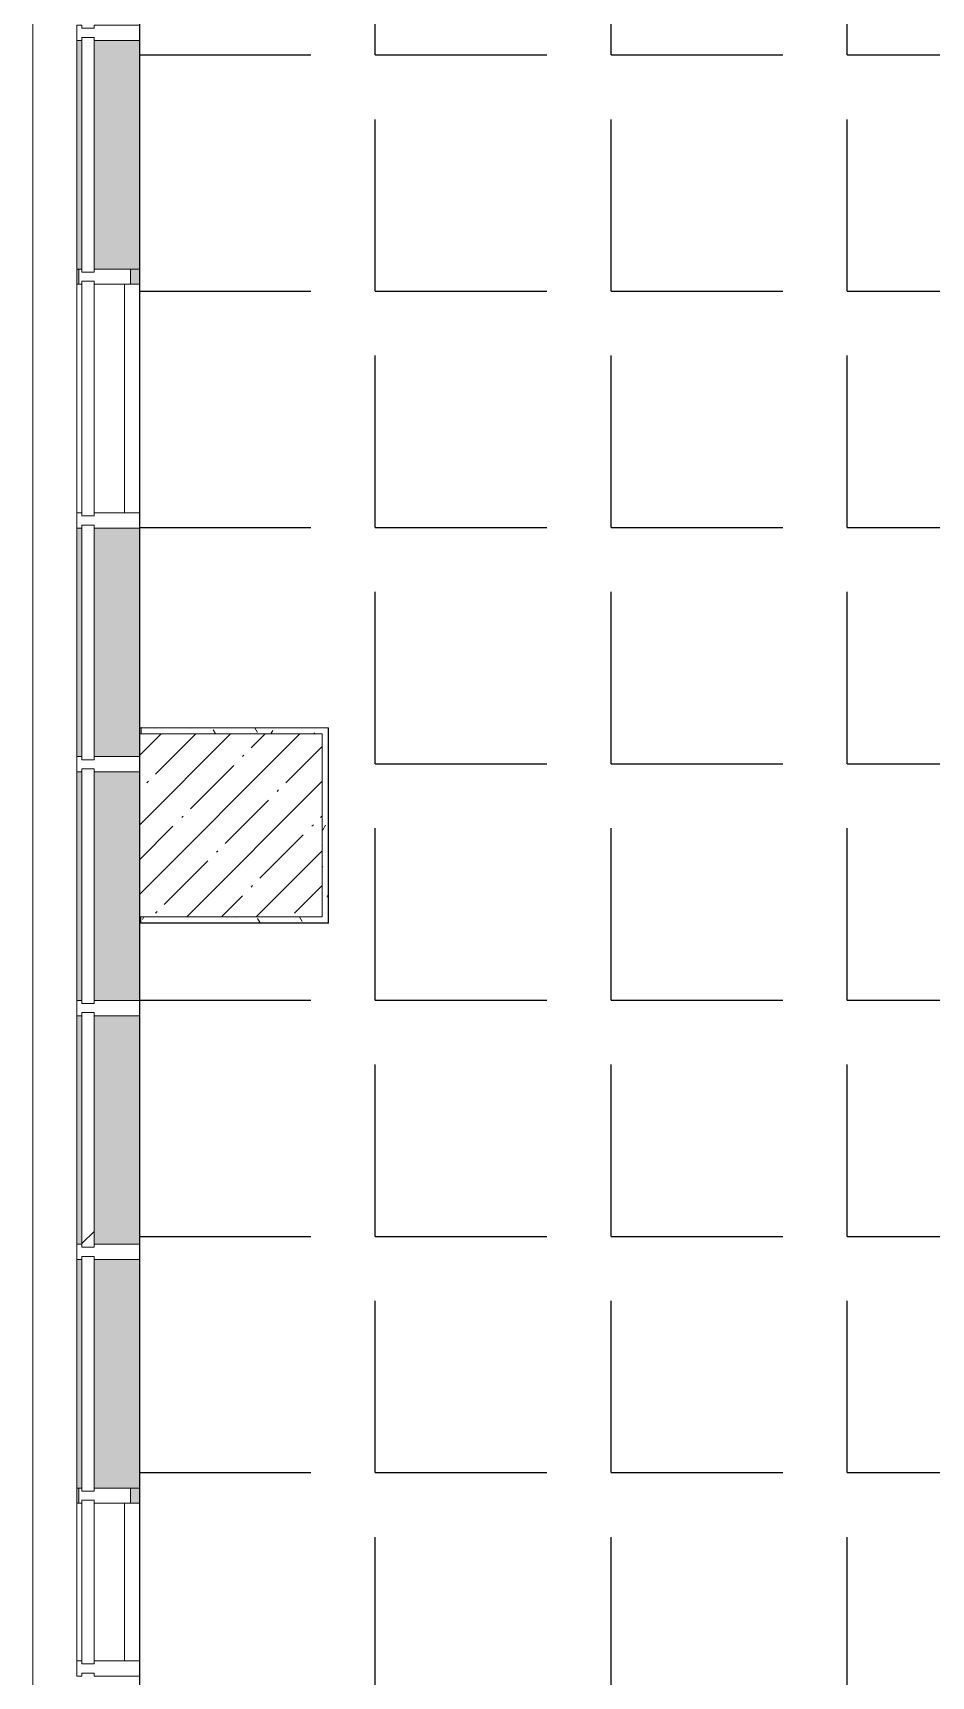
# Model space of a CAD drawing. Header units: millimetres. Extents: x -164500 to 426394, y -23753 to 102118.
# Drawn here: x 152482 to 155432, y 15357 to 20749 of the extents above; entities that cross this region are included whole.
import ezdxf

# ---------------------------------------------------------------- set-up
doc = ezdxf.new("R2010")
doc.units = ezdxf.units.MM
doc.linetypes.add('Осевая', pattern=[6350, 1270, -952.5, 3175, -952.5])
doc.layers.add('1.1.1) Плитка КР1 Остаток', color=52, linetype='Continuous')
for name, color, linetype, lineweight in [('A-GLAZ-CURT', 7, 'Continuous', 9), ('A-GLAZ-CURT-1', 7, 'Continuous', 5), ('A-GLAZ-CURT-2', 7, 'Continuous', 20), ('A-GLAZ-CWMG', 7, 'Continuous', 9), ('A-GLAZ-CWMG-1', 7, 'Continuous', 20), ('I-WALL', 7, 'Continuous', 5), ('S-COLS', 7, 'Continuous', 9), ('S-COLS-1', 7, 'Continuous', 5), ('Оси', 7, 'Continuous', 9), ('Оси-2', 7, 'Осевая', 9)]:
    doc.layers.add(name, color=color, linetype=linetype, lineweight=lineweight)
doc.layers.add('A-WALL-1', color=9, linetype='Continuous', lineweight=5, true_color=0x808080)
doc.layers.add('A-WALL-FNSH-1', color=9, linetype='Continuous', lineweight=5, true_color=0x808080)
pattern_1 = [(0, (148772.123, -0.94), (243.84, 60.96), [20.117, -162.763, 20.117, -162.763, -975.36]), (0, (148772.123, -0.94), (243.84, 60.96), [-365.76, 20.117, -345.643, 20.117, -162.763, -426.72]), (0, (148772.123, -0.94), (243.84, 60.96), [-914.4, 20.117, -101.803, 20.117, -284.683]), (120, (148863.563, 29.54), (-174.7129, 180.69163), [20.117, -162.763, 20.117, -162.763, -975.36]), (120, (148863.563, 29.54), (-174.7129, 180.69163), [-365.76, 20.117, -345.643, 20.117, -162.763, -426.72]), (120, (148863.563, 29.54), (-174.7129, 180.69163), [-914.4, 20.117, -101.803, 20.117, -284.683]), (240, (148894.043, 151.46), (-69.1271, -241.65163), [20.117, -162.763, 20.117, -162.763, -975.36]), (240, (148894.043, 151.46), (-69.1271, -241.65163), [-365.76, 20.117, -345.643, 20.117, -162.763, -426.72]), (240, (148894.043, 151.46), (-69.1271, -241.65163), [-914.4, 20.117, -101.803, 20.117, -284.683])]

# ---------------------------------------------------------------- blocks, each defined once
blk = doc.blocks.new('Системная панель - Стекло - 40мм-22858442-Объем проектирования 2 этажа')
at = {"layer": 'A-GLAZ-CURT-1'}
h = blk.add_hatch(dxfattribs=at)
h.set_pattern_fill('FP_198', color=256, style=0, pattern_type=2)
h.set_pattern_definition([(135, (19350.1, -4071.1), (-565.685, -565.685), [400, -1200]), (135, (19550.1, -4471.1), (-565.685, -565.685), [1200, -400]), (135, (19750.1, -3671.1), (-565.685, -565.685), [400, -1200])])
h.paths.add_polyline_path([(385, 40), (-385, 40), (-385, 0), (385, 0)])
at = {"layer": 'A-GLAZ-CURT-2'}
for p, q in [((385, 40), (-385, 40)), ((-385, 40), (-385, 0)), ((-385, 0), (385, 0)), ((385, 0), (385, 40))]:
    blk.add_line(p, q, dxfattribs=at)
blk = doc.blocks.new('Системная панель - Стекло - 40мм-23190197-Объем проектирования 2 этажа')
at = {"layer": 'A-GLAZ-CURT-2'}
for p, q in [((268.5, 40), (-268.5, 40)), ((-268.5, 40), (-268.5, 0)), ((-268.5, 0), (268.5, 0)), ((268.5, 0), (268.5, 40))]:
    blk.add_line(p, q, dxfattribs=at)
blk = doc.blocks.new('Прямоугольный импост - Импост структурный с накладкой - 190мм-22858300-Объем проектирования 2 этажа')
at = {"layer": 'A-GLAZ-CWMG-1'}
for p, q in [((-50, 0), (-50, 17)), ((-50, 17), (0, 17)), ((-40, 0), (-50, 0)), ((-40, -40), (-40, 0)), ((0, 0), (-10, 0)), ((-10, 0), (-10, -40)), ((0, 17), (0, 0)), ((-50, -190), (-50, -40)), ((-50, -40), (-40, -40)), ((-10, -40), (0, -40)), ((0, -40), (0, -190)), ((0, -190), (-50, -190))]:
    blk.add_line(p, q, dxfattribs=at)
blk = doc.blocks.new('Прямоугольный импост - Импост структурный с накладкой - 190мм-23186008-Объем проектирования 2 этажа')
at = {"layer": 'A-GLAZ-CWMG'}
for points in [[(3871.1, 19975.1), (3871.1, 20725.1), (3854.1, 20725.1), (3854.1, 19975.1), (3861.1, 19975.1)], [(3911.1, 19975.1), (4061.1, 19975.1), (4061.1, 20725.1), (3911.1, 20725.1), (3911.1, 20080)]]:
    blk.add_hatch(color=256, dxfattribs=at).paths.add_polyline_path(points)
for p, q in [((3854.1, 20725.1), (3854.1, 19975.1)), ((4061.1, 20725.1), (4061.1, 19975.1)), ((3861.1, 19975.1), (3854.1, 19975.1)), ((4061.1, 19975.1), (4031.1, 19975.1))]:
    blk.add_line(p, q, dxfattribs=at)
blk = doc.blocks.new('Прямоугольный импост - Импост структурный с накладкой - 160мм-23190189-Объем проектирования 2 этажа')
at = {"layer": 'A-GLAZ-CWMG'}
for p, q in [((3854.1, 15925.1), (3861.1, 15925.1)), ((3854.1, 15925.1), (3854.1, 15408.1)), ((4011.1, 15925.1), (4011.1, 15408.1))]:
    blk.add_line(p, q, dxfattribs=at)
blk = doc.blocks.new('Системная панель - Стекло - 40мм-V376-Объем проектирования 2 этажа')
at = {"layer": 'A-GLAZ-CURT-1'}
h = blk.add_hatch(dxfattribs=at)
h.set_pattern_fill('FP_203', color=256, style=0, pattern_type=2)
h.set_pattern_definition([(135, (16150.1, -4071.1), (-565.685, -565.685), [400, -1200]), (135, (16350.1, -4471.1), (-565.685, -565.685), [1200, -400]), (135, (16550.1, -3671.1), (-565.685, -565.685), [400, -1200])])
h.paths.add_polyline_path([(385, 40), (-385, 40), (-385, 0), (385, 0)])
at = {"layer": 'A-GLAZ-CURT-2'}
for p, q in [((385, 40), (-385, 40)), ((-385, 40), (-385, 0)), ((-385, 0), (385, 0)), ((385, 0), (385, 40))]:
    blk.add_line(p, q, dxfattribs=at)
blk = doc.blocks.new('Прямоугольный импост - Импост структурный с накладкой - 190мм-22856798-Объем проектирования 2 этажа')
at = {"layer": 'A-GLAZ-CWMG-1'}
for p, q in [((-25, 0), (-25, 17)), ((-25, 17), (25, 17)), ((-15, 0), (-25, 0)), ((-15, -40), (-15, 0)), ((25, 0), (15, 0)), ((15, 0), (15, -40)), ((25, 17), (25, 0)), ((-25, -190), (-25, -40)), ((-25, -40), (-15, -40)), ((15, -40), (25, -40)), ((25, -40), (25, -190)), ((25, -190), (-25, -190))]:
    blk.add_line(p, q, dxfattribs=at)
blk = doc.blocks.new('Прямоугольный импост - Импост структурный с накладкой - 160мм-V377-Объем проектирования 2 этажа')
at = {"layer": 'A-GLAZ-CWMG'}
for p, q in [((3854.1, 19925.1), (3861.1, 19925.1)), ((3854.1, 19925.1), (3854.1, 19175.1)), ((4011.1, 19925.1), (4011.1, 19175.1))]:
    blk.add_line(p, q, dxfattribs=at)
blk = doc.blocks.new('Системная панель - Стекло - 40мм-V400-Объем проектирования 2 этажа')
at = {"layer": 'A-GLAZ-CURT-2'}
for p, q in [((385, 40), (-385, 40)), ((-385, 40), (-385, 0)), ((-385, 0), (385, 0)), ((385, 0), (385, 40))]:
    blk.add_line(p, q, dxfattribs=at)
blk = doc.blocks.new('BSC_Колонна _Прямоугольная - 600х600-17858062-Объем проектирования 2 этажа')
at = {"layer": 'S-COLS-1'}
h = blk.add_hatch(dxfattribs=at)
h.set_pattern_fill('FP_153', color=256, style=0, pattern_type=2)
h.set_pattern_definition([(45, (-4360, -18150), (-114.0493, 114.0493), []), (45, (-4245.95, -18150), (-114.0493, 114.0493), [201.612, -40.322, 6.706, -33.617])])
h.paths.add_polyline_path([(300, -300), (300, 300), (-300, 300), (-300, -300)])
for p, q in [((300, 300), (-300, 300)), ((-300, 300), (-300, -300)), ((300, -300), (300, 300)), ((-300, -300), (300, -300))]:
    blk.add_line(p, q, dxfattribs=at)
blk = doc.blocks.new('Прямоугольный импост - Импост структурный с накладкой - 170мм-23998904-Объем проектирования 2 этажа')
at = {"layer": 'A-GLAZ-CWMG-1'}
for p, q in [((-25, 0), (-25, 10)), ((-25, 10), (25, 10)), ((-15, 0), (-25, 0)), ((-15, -40), (-15, 0)), ((25, 0), (15, 0)), ((15, 0), (15, -40)), ((25, 10), (25, 0)), ((-25, -160), (-25, -40)), ((-25, -40), (-15, -40)), ((15, -40), (25, -40)), ((25, -40), (25, -160)), ((25, -160), (-25, -160))]:
    blk.add_line(p, q, dxfattribs=at)
blk = doc.blocks.new('Системная панель - Стекло - 40мм-23933787-Объем проектирования 2 этажа')
at = {"layer": 'A-GLAZ-CURT-2'}
for p, q in [((385, 40), (-385, 40)), ((-385, 40), (-385, 0)), ((-385, 0), (385, 0)), ((385, 0), (385, 40))]:
    blk.add_line(p, q, dxfattribs=at)
blk = doc.blocks.new('Прямоугольный импост - Импост структурный с накладкой - 190мм-23933782-Объем проектирования 2 этажа')
at = {"layer": 'A-GLAZ-CWMG'}
for points in [[(3854.1, 17750.1), (3871.1, 17750.1), (3871.1, 18325.1), (3854.1, 18325.1)], [(3911.1, 17750.1), (4061.1, 17750.1), (4060, 18325.1), (3911.1, 18325.1)]]:
    blk.add_hatch(color=256, dxfattribs=at).paths.add_polyline_path(points)
for p, q in [((3854.1, 18325.1), (3854.1, 17750.1)), ((4061.1, 17850), (4061.1, 17750.1))]:
    blk.add_line(p, q, dxfattribs=at)
blk = doc.blocks.new('Прямоугольный импост - Импост структурный с накладкой - 190мм-V429-Объем проектирования 2 этажа')
at = {"layer": 'A-GLAZ-CWMG-1'}
for p, q in [((-25, 0), (-25, 17)), ((-25, 17), (25, 17)), ((-15, 0), (-25, 0)), ((-15, -40), (-15, 0)), ((25, 0), (15, 0)), ((15, 0), (15, -40)), ((25, 17), (25, 0)), ((-25, -188.9), (-25, -40)), ((-25, -40), (-15, -40)), ((15, -40), (25, -40)), ((25, -40), (25, -188.9))]:
    blk.add_line(p, q, dxfattribs=at)
blk = doc.blocks.new('Прямоугольный импост - Импост структурный с накладкой - 190мм-23933784-Объем проектирования 2 этажа')
at = {"layer": 'A-GLAZ-CWMG'}
for points in [[(3871.1, 17575.1), (3871.1, 17750.1), (3854.1, 17750.1), (3854.1, 17575.1)], [(4061.1, 17575.1), (4060, 17750.1), (3911.1, 17750.1), (3911.1, 17575.1), (4060, 17575.1)]]:
    blk.add_hatch(color=256, dxfattribs=at).paths.add_polyline_path(points)
for p, q in [((3854.1, 17750.1), (3854.1, 17575.1)), ((4061.1, 17750.1), (4061.1, 17575.1))]:
    blk.add_line(p, q, dxfattribs=at)
blk = doc.blocks.new('Прямоугольный импост - Импост структурный с накладкой - 190мм-23933747-Объем проектирования 2 этажа')
at = {"layer": 'A-GLAZ-CWMG'}
for points in [[(3854.1, 18375.1), (3871.1, 18375.1), (3871.1, 18950.1), (3854.1, 18950.1)], [(4060, 18375.1), (4060, 18950.1), (3911.1, 18950.1), (3911.1, 18375.1)]]:
    blk.add_hatch(color=256, dxfattribs=at).paths.add_polyline_path(points)
for p, q in [((3854.1, 18950.1), (3854.1, 18375.1)), ((4061.1, 18950.1), (4061.1, 18450))]:
    blk.add_line(p, q, dxfattribs=at)
blk = doc.blocks.new('Системная панель - Стекло - 40мм-V443-Объем проектирования 2 этажа')
at = {"layer": 'A-GLAZ-CURT-1'}
h = blk.add_hatch(dxfattribs=at)
h.set_pattern_fill('FP_212', color=256, style=0, pattern_type=2)
h.set_pattern_definition([(135, (16950.1, -4071.1), (-565.685, -565.685), [400, -1200]), (135, (17150.1, -4471.1), (-565.685, -565.685), [1200, -400]), (135, (17350.1, -3671.1), (-565.685, -565.685), [400, -1200])])
h.paths.add_polyline_path([(385, 0), (385, 40), (-385, 40), (-385, 0), (375, 0)])
at = {"layer": 'A-GLAZ-CURT-2'}
for p, q in [((385, 40), (-385, 40)), ((-385, 40), (-385, 0)), ((-385, 0), (385, 0)), ((385, 0), (385, 40))]:
    blk.add_line(p, q, dxfattribs=at)
blk = doc.blocks.new('Прямоугольный импост - Импост структурный с накладкой - 190мм-V337-Объем проектирования 2 этажа')
at = {"layer": 'A-GLAZ-CWMG'}
for points in [[(3854.1, 24775.1), (3871.1, 24775.1), (3871.1, 25525.1), (3854.1, 25525.1), (3854.1, 25207.8)], [(4061.1, 24775.1), (4061.1, 25525.1), (3911.1, 25525.1), (3911.1, 24775.1)]]:
    blk.add_hatch(color=256, dxfattribs=at).paths.add_polyline_path(points)
for p, q in [((3854.1, 25525.1), (3854.1, 24775.1)), ((4061.1, 25525.1), (4061.1, 24775.1))]:
    blk.add_line(p, q, dxfattribs=at)
blk = doc.blocks.new('Системная панель - Стекло - 40мм-23933750-Объем проектирования 2 этажа')
at = {"layer": 'A-GLAZ-CURT-1'}
h = blk.add_hatch(dxfattribs=at)
h.set_pattern_fill('FP_213', color=256, style=0, pattern_type=2)
h.set_pattern_definition([(135, (18550.1, -4071.1), (-565.685, -565.685), [400, -1200]), (135, (18750.1, -4471.1), (-565.685, -565.685), [1200, -400]), (135, (18950.1, -3671.1), (-565.685, -565.685), [400, -1200])])
h.paths.add_polyline_path([(385, 40), (-385, 40), (-385, 0), (385, 0)])
at = {"layer": 'A-GLAZ-CURT-2'}
for p, q in [((385, 40), (-385, 40)), ((-385, 40), (-385, 0)), ((-385, 0), (385, 0)), ((385, 0), (385, 40))]:
    blk.add_line(p, q, dxfattribs=at)
blk = doc.blocks.new('Прямоугольный импост - Импост структурный с накладкой - 190мм-23933749-Объем проектирования 2 этажа')
at = {"layer": 'A-GLAZ-CWMG'}
for points in [[(3871.1, 18950.1), (3871.1, 19125.1), (3854.1, 19125.1), (3854.1, 18950.1)], [(4061.1, 18950.1), (4061.1, 19125.1), (3911.1, 19125.1), (3911.1, 18950.1), (4060, 18950.1)]]:
    blk.add_hatch(color=256, dxfattribs=at).paths.add_polyline_path(points)
for p, q in [((3854.1, 19125.1), (3854.1, 18950.1)), ((4061.1, 19125.1), (4061.1, 18950.1))]:
    blk.add_line(p, q, dxfattribs=at)
blk = doc.blocks.new('Прямоугольный импост - Импост структурный с накладкой - 190мм-23998909-Объем проектирования 2 этажа')
at = {"layer": 'A-GLAZ-CWMG'}
h = blk.add_hatch(color=256, dxfattribs=at)
h.paths.add_polyline_path([(25, 17), (25, 10), (-25, 10), (-25, 17), (15, 17)])
h.paths.add_polyline_path([(25, -160), (25, -190), (-25, -190), (-23, -160), (23, -160)])
for p, q in [((-25, 17), (25, 17)), ((25, -160), (25, -190)), ((25, -190), (-25, -190))]:
    blk.add_line(p, q, dxfattribs=at)

msp = doc.modelspace()

# ---------------------------------------------------------------- hatches: boundary and pattern name
at = {"layer": '1.1.1) Плитка КР1 Остаток'}
h = msp.add_hatch(dxfattribs=at)
h.set_pattern_fill('ANGLE', color=256, scale=111)
h.set_pattern_definition([(0, (205553.1, 26879), (0, 775.335), [563.88, -211.455]), (90, (205553.1, 26879), (-775.335, 5e-14), [563.88, -211.455])])
h.paths.add_polyline_path([(155532.123, 25746.996), (152833.244, 25746.996), (152833.244, 25574.181), (155532.123, 25574.181)])
h.paths.add_polyline_path([(158503.123, 25266.797), (157862.123, 25266.797), (157862.123, 25574.181), (155532.123, 25574.181), (155532.123, 20774.181), (158503.123, 20774.181)])
h.paths.add_polyline_path([(155532.123, 25574.181), (152833.244, 25574.181), (152833.244, 25524.181), (152833.244, 24774.181), (152833.244, 24724.181), (152833.244, 22220.059), (153453.123, 22220.059), (153453.123, 21578.059), (152833.244, 21578.059), (152833.244, 21574.181), (152833.244, 21524.181), (152833.244, 21149.181), (152833.244, 20774.181), (155532.123, 20774.181)])
h.paths.add_polyline_path([(155532.123, 20774.181), (152833.244, 20774.181), (152833.244, 20724.181), (152833.244, 19974.181), (152833.244, 19924.181), (152833.244, 18469.381), (152900.914, 18469.258), (153453.123, 18469.258), (153453.123, 17828.059), (152833.244, 17828.059), (152833.244, 17749.181), (152833.244, 17574.181), (152833.244, 17524.181), (152833.244, 16774.181), (152833.244, 16724.181), (152833.244, 15974.181), (152833.244, 15924.181), (152833.244, 15220.059), (155327.123, 15220.059), (155532.123, 15199.059)])
h.paths.add_polyline_path([(157862.123, 25746.996), (155532.123, 25746.996), (155532.123, 25574.181), (157862.123, 25574.181)])
at = {"layer": 'I-WALL'}
h = msp.add_hatch(dxfattribs=at)
h.set_pattern_fill('FP_191', color=256, style=0, pattern_type=2)
h.set_pattern_definition(pattern_1)
h.paths.add_polyline_path([(153432.123, 18449.059), (153432.123, 18468.291), (152838.275, 18469.372), (152838.239, 18449.372), (153010.299, 18449.059)])
h = msp.add_hatch(dxfattribs=at)
h.set_pattern_fill('FP_191', color=256, style=0, pattern_type=2)
h.set_pattern_definition(pattern_1)
h.paths.add_polyline_path([(153452.123, 17849.059), (153452.123, 18468.255), (153432.123, 18468.255), (153432.123, 17849.059)])
h = msp.add_hatch(dxfattribs=at)
h.set_pattern_fill('FP_191', color=256, style=0, pattern_type=2)
h.set_pattern_definition(pattern_1)
h.paths.add_polyline_path([(153432.123, 17829.059), (153452.123, 17829.059), (153452.123, 17849.059), (152836.899, 17849.059), (152836.899, 17829.059)])

# ---------------------------------------------------------------- linework, layer by layer
at = {"layer": '1.1.1) Плитка КР1 Остаток'}
msp.add_lwpolyline([(155532.123, 15199.059), (152833.244, 15199.059), (152833.244, 25746.996), (155532.123, 25746.996)], close=True, dxfattribs=at)
at = {"layer": 'A-WALL-1'}
for p, q in [((152838.275, 18469.372), (152838.239, 18449.372)), ((152838.239, 18449.372), (153010.299, 18449.059)), ((153452.123, 18468.255), (152838.275, 18469.372)), ((152836.899, 17849.059), (152836.899, 17829.059)), ((152836.899, 17829.059), (153452.123, 17829.059))]:
    msp.add_line(p, q, dxfattribs=at)
at = {"layer": 'A-WALL-FNSH-1'}
for p, q in [((153453.123, 18469.258), (152832.123, 18469.258)), ((152832.123, 18469.258), (152832.123, 18468.258)), ((152832.123, 18468.258), (153452.123, 18468.258)), ((153452.123, 18468.258), (153452.123, 17829.059)), ((153453.123, 17828.059), (153453.123, 18469.258)), ((152836.899, 17829.059), (152836.899, 17828.059)), ((152836.899, 17828.059), (153453.123, 17828.059))]:
    msp.add_line(p, q, dxfattribs=at)
at = {"layer": 'Оси'}
msp.add_lwpolyline([(152482.123, -1907.2), (152482.123, 3092.8), (152482.123, 22397.13), (152482.123, 27397.13)], dxfattribs=at)
at = {"layer": 'Оси-2'}
msp.add_line((152482.123, 3093.741), (152482.123, 22398.071), dxfattribs=at)

# ---------------------------------------------------------------- block references
at = {"layer": 'A-GLAZ-CURT', "rotation": 269.9999999999999}
for name, p in [('Системная панель - Стекло - 40мм-V400-Объем проектирования 2 этажа', (152643.244, 20349.181)), ('Системная панель - Стекло - 40мм-22858442-Объем проектирования 2 этажа', (152643.244, 19549.181)), ('Системная панель - Стекло - 40мм-23933750-Объем проектирования 2 этажа', (152643.244, 18749.181)), ('Системная панель - Стекло - 40мм-23933787-Объем проектирования 2 этажа', (152643.244, 17949.181)), ('Системная панель - Стекло - 40мм-V443-Объем проектирования 2 этажа', (152643.244, 17149.181)), ('Системная панель - Стекло - 40мм-V376-Объем проектирования 2 этажа', (152643.244, 16349.181)), ('Системная панель - Стекло - 40мм-23190197-Объем проектирования 2 этажа', (152643.244, 15665.681))]:
    msp.add_blockref(name, p, dxfattribs=at)
at = {"layer": 'A-GLAZ-CWMG', "extrusion": (0, 0, -1), "rotation": 270.0000000000001}
for name, p in [('Прямоугольный импост - Импост структурный с накладкой - 190мм-22856798-Объем проектирования 2 этажа', (-152643.244, 20749.181)), ('Прямоугольный импост - Импост структурный с накладкой - 190мм-23998909-Объем проектирования 2 этажа', (-152643.244, 19949.181)), ('Прямоугольный импост - Импост структурный с накладкой - 170мм-23998904-Объем проектирования 2 этажа', (-152643.244, 19949.181)), ('Прямоугольный импост - Импост структурный с накладкой - 190мм-22856798-Объем проектирования 2 этажа', (-152643.244, 19149.181)), ('Прямоугольный импост - Импост структурный с накладкой - 190мм-V429-Объем проектирования 2 этажа', (-152643.244, 18349.181)), ('Прямоугольный импост - Импост структурный с накладкой - 190мм-22856798-Объем проектирования 2 этажа', (-152643.244, 17549.181)), ('Прямоугольный импост - Импост структурный с накладкой - 190мм-22856798-Объем проектирования 2 этажа', (-152643.244, 16749.181)), ('Прямоугольный импост - Импост структурный с накладкой - 190мм-23998909-Объем проектирования 2 этажа', (-152643.244, 15949.181)), ('Прямоугольный импост - Импост структурный с накладкой - 170мм-23998904-Объем проектирования 2 этажа', (-152643.244, 15949.181)), ('Прямоугольный импост - Импост структурный с накладкой - 190мм-22858300-Объем проектирования 2 этажа', (-152643.244, 15357.181))]:
    msp.add_blockref(name, p, dxfattribs=at)
at = {"layer": 'A-GLAZ-CWMG'}
for name, p in [('Прямоугольный импост - Импост структурный с накладкой - 190мм-23186008-Объем проектирования 2 этажа', (148772.123, -0.941)), ('Прямоугольный импост - Импост структурный с накладкой - 160мм-V377-Объем проектирования 2 этажа', (148772.123, -0.941)), ('Прямоугольный импост - Импост структурный с накладкой - 190мм-23933749-Объем проектирования 2 этажа', (148772.123, -0.941)), ('Прямоугольный импост - Импост структурный с накладкой - 190мм-23933747-Объем проектирования 2 этажа', (148772.123, -0.941)), ('Прямоугольный импост - Импост структурный с накладкой - 190мм-23933782-Объем проектирования 2 этажа', (148772.123, -0.941)), ('Прямоугольный импост - Импост структурный с накладкой - 190мм-23933784-Объем проектирования 2 этажа', (148772.123, -0.941)), ('Прямоугольный импост - Импост структурный с накладкой - 190мм-V337-Объем проектирования 2 этажа', (148772.123, -8000.941)), ('Прямоугольный импост - Импост структурный с накладкой - 190мм-23186008-Объем проектирования 2 этажа', (148772.123, -4000.941)), ('Прямоугольный импост - Импост структурный с накладкой - 160мм-23190189-Объем проектирования 2 этажа', (148772.123, -0.941))]:
    msp.add_blockref(name, p, dxfattribs=at)
at = {"layer": 'S-COLS'}
msp.add_blockref('BSC_Колонна _Прямоугольная - 600х600-17858062-Объем проектирования 2 этажа', (153132.123, 18149.059), dxfattribs=at)

doc.saveas('drawing.dxf')
